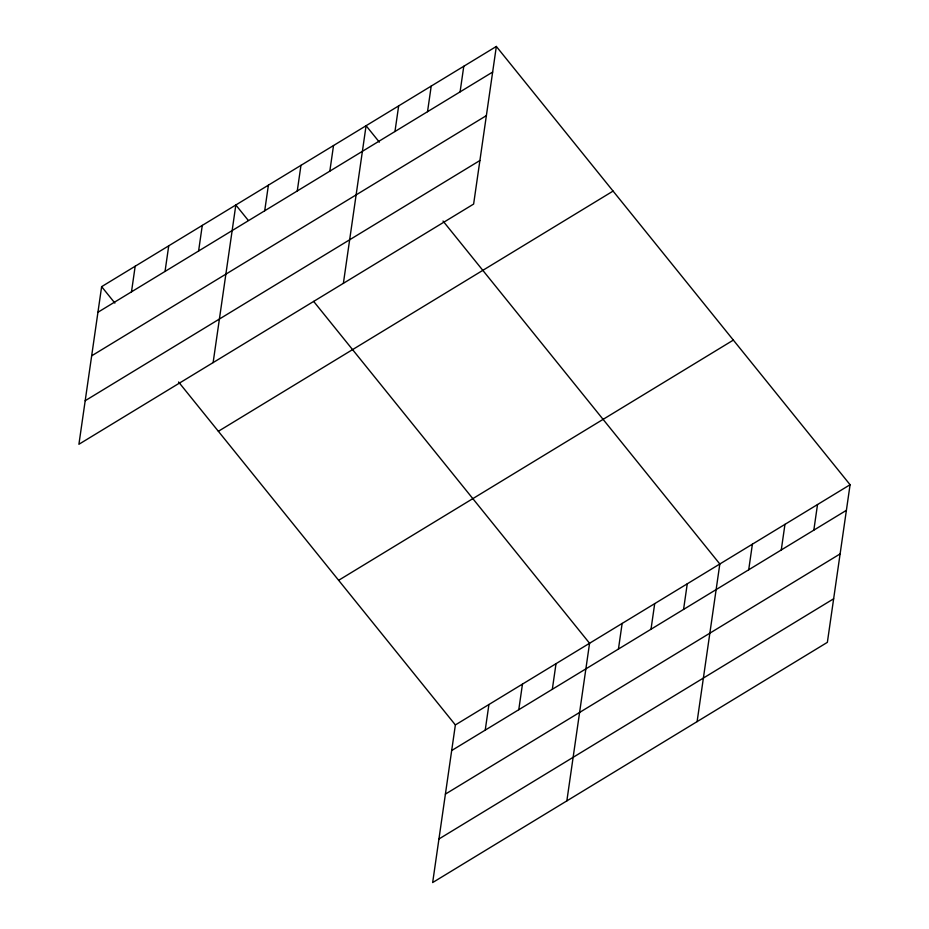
<?xml version="1.0" encoding="UTF-8"?>
<svg xmlns="http://www.w3.org/2000/svg" width="929" height="929" viewBox="0 0 929 929"><rect width="100%" height="100%" fill="white"/><g stroke="black" fill="none" stroke-linecap="round" stroke-linejoin="round"><path stroke-width="1.39" d="M101.633 286.655L78.919 444.271L473.627 204.066L496.341 46.45L101.633 286.655L114.894 303.086M131.488 291.845L135.181 266.24M165.037 271.431L168.73 245.825M198.597 251.016L202.278 225.399M213.124 362.6L235.838 204.984L248.217 220.324M264.707 210.778L268.4 185.173M297.268 190.956L300.961 165.35M329.83 171.145L333.523 145.539M343.382 283.333L366.084 125.717L379.357 142.149M394.964 131.512L398.657 105.906M427.526 111.689L431.219 86.083M460.087 91.878L463.78 66.273M178.565 381.982L455.373 724.934L432.659 882.55L827.367 642.345L850.081 484.729L496.341 46.45M485.228 730.124L488.921 704.519M518.777 709.71L522.47 684.092M552.325 689.295L556.018 663.678M566.853 800.879L589.567 643.263L313.654 301.402M618.447 649.057L622.14 623.44M651.008 629.235L654.701 603.629M683.57 609.424L687.263 583.807M697.11 721.612L719.824 563.996L443.028 221.044M748.704 569.791L752.397 544.173M781.266 549.968L784.959 524.362M813.827 530.157L817.52 504.54M97.94 312.26L492.66 72.056M91.657 355.83L486.378 115.626M85.189 400.713L479.91 160.508M218.361 431.288L613.082 191.084M338.632 580.3L733.353 340.095M455.373 724.934L850.081 484.729M451.68 750.539L846.389 510.335M445.397 794.109L840.118 553.905M438.929 838.992L833.65 598.787"/></g></svg>
